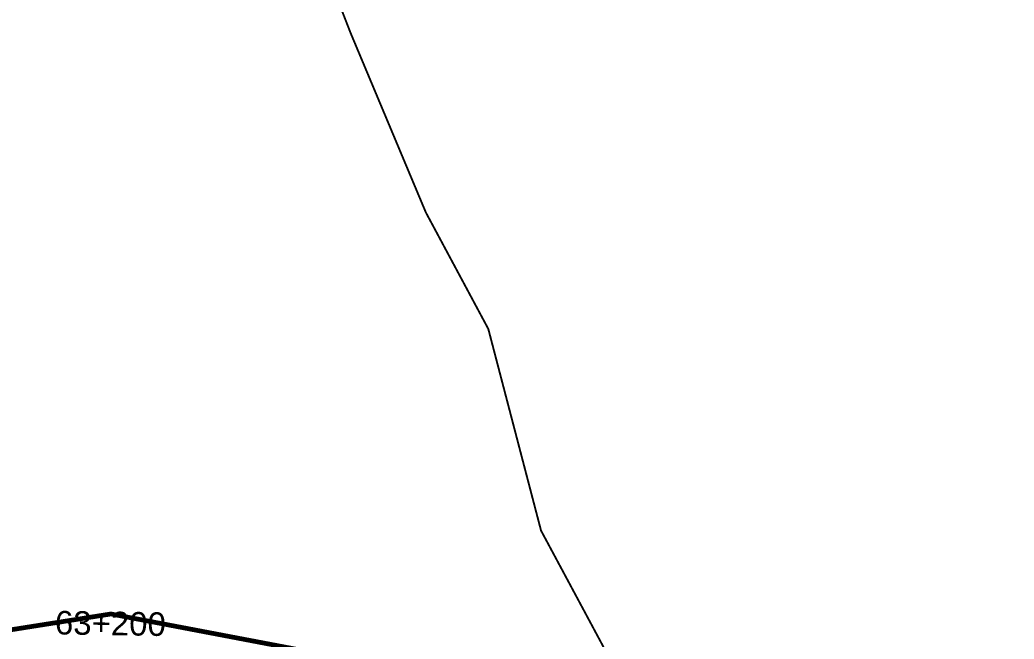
# Model space of a CAD drawing. Header units: metres. Extents: x 561401 to 594056, y 8460144 to 8508504.
# Drawn here: x 571403.5 to 571508.9, y 8472202.1 to 8472267.7 of the extents above; entities that cross this region are included whole.
import ezdxf
from ezdxf.enums import TextEntityAlignment as Align

# ---------------------------------------------------------------- set-up
doc = ezdxf.new("R2010")
doc.units = ezdxf.units.M
for name, color, linetype in [('1.1. DERECHO DE VIA', 230, 'Continuous'), ('1.1. PROGRESIVAS', 7, 'Continuous'), ('1.2. AFECTADOS BASE GRAFICA ESTATAL NO INSCRITO', 30, 'Continuous')]:
    doc.layers.add(name, color=color, linetype=linetype)
doc.styles.add('Arial', font='arial.ttf', dxfattribs={"height": 1})

msp = doc.modelspace()

# ---------------------------------------------------------------- linework, layer by layer
at = {"layer": '1.1. DERECHO DE VIA', "color": 230, "linetype": 'Continuous', "lineweight": 40, "ltscale": 0.2, "const_width": 0.5}
msp.add_lwpolyline([(571328.96, 8472273.83), (571325.19, 8472254.2), (571321.29, 8472234.58), (571317.39, 8472214.97), (571313.48, 8472195.35), (571315.78, 8472180.08), (571327.45, 8472166.52), (571343.64, 8472168.62), (571359.83, 8472180.36), (571376.02, 8472192.1), (571393.51, 8472201.62), (571413.17, 8472204.73), (571432.72, 8472201.01), (571449.58, 8472193.7), (571465.09, 8472190.35), (571469.76, 8472176.43), (571485.82, 8472164.52), (571498.89, 8472149.5), (571506.1, 8472130.96), (571508.51, 8472111.11), (571510.68, 8472091.23)], dxfattribs=at)
at = {"layer": '1.2. AFECTADOS BASE GRAFICA ESTATAL NO INSCRITO', "color": 64, "linetype": 'Continuous', "lineweight": -3, "const_width": 0.2}
msp.add_lwpolyline([(571526.45, 8472147.28), (571507.38, 8472154.1), (571474.94, 8472178.59), (571466.41, 8472199.31), (571458.76, 8472213.57), (571453.17, 8472234.95), (571446.55, 8472247.3), (571438.58, 8472266.31), (571428.7, 8472291.7), (571432.85, 8472304.65), (571428.84, 8472333.29), (571409.43, 8472336.06), (571378.91, 8472357.62), (571349.63, 8472390.27), (571319.42, 8472391.5), (571309.56, 8472406.9), (571281.97, 8472404.86), (571249.3, 8472416.87), (571212.62, 8472422.72), (571190.42, 8472437.2)], dxfattribs=at)

# ---------------------------------------------------------------- texts
at = {"layer": '1.1. PROGRESIVAS', "color": 0, "style": 'Arial'}
msp.add_text('63+200', height=2.5, rotation=359.1436, dxfattribs=at).set_placement((571413.12, 8472203.73), align=Align.MIDDLE_CENTER)

doc.saveas('drawing.dxf')
